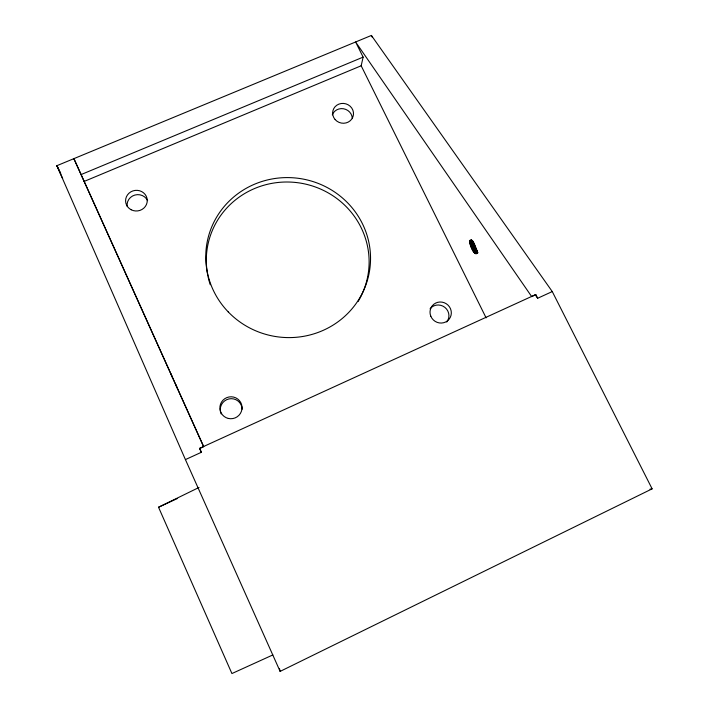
<?xml version="1.0" encoding="UTF-8"?>
<svg xmlns="http://www.w3.org/2000/svg" width="709" height="709" viewBox="0 0 709 709"><rect width="100%" height="100%" fill="white"/><g stroke="black" fill="none" stroke-linecap="round" stroke-linejoin="round"><path stroke-width="1.06" d="M469.642 241.414C472.265 236.319 477.051 249.683 476.882 252.271C474.17 257.19 469.535 244.02 469.642 241.414L472.141 240.298M486.108 317.862L361.173 65.777L363.132 57.119L355.617 41.982L531.706 296.619L535.8 294.554L537.661 298.259L552.267 291.567L652.12 488.847L280.126 671.396L185.421 459.6L56.88 165.693L371.392 35.45L552.267 291.567M272.85 654.939L231.923 673.55L158.532 507.236L199.025 487.455M158.532 507.236L177.569 498.427M185.421 459.6L201.365 452.298L199.583 448.354L535.8 294.554M199.663 448.513L203.651 446.697L73.896 158.648L203.625 446.537M472.743 250.41L476.076 248.921L477.015 250.33L473.683 251.828M473.213 251.154L476.545 249.665M474.153 252.413L477.485 250.915M474.596 252.9L477.095 251.784M475.021 253.29L477.529 252.174M475.42 253.574L477.928 252.448M475.783 253.733L477.449 252.989M476.102 253.778L477.769 253.033M469.766 240.466L471.441 239.722M469.677 240.892L471.343 240.147M469.668 242.026L472.167 240.909M469.757 242.726L473.089 241.237L476.076 248.921M469.907 243.488L473.24 242.008M470.111 244.313L473.444 242.824M470.377 245.181L473.701 243.692M470.679 246.067L474.011 244.578M471.033 246.971L474.356 245.482M471.423 247.875L474.746 246.386M471.839 248.762L475.172 247.273M472.283 249.612L475.615 248.123M81.074 174.582L363.132 57.119M84.167 181.424L361.173 65.777M649.976 489.183L652.12 488.847M535.366 294.944L537.661 298.259M60.752 173.377L56.88 165.693L62.658 178.455M371.392 35.45L372.314 37.311M170.718 373.554L172.411 377.294M177.161 387.841L175.477 384.11M199.583 448.354L201.365 452.298M279.443 668.445L280.126 671.396M207.843 275.641A81.482 79.018 9.7 0 1 301.121 183.223A81.482 79.018 9.7 0 1 358.107 301.511M210.272 284.752A81.482 79.018 9.7 0 1 208.056 276.67M127.203 206.443A10.715 10.218 -5.9 0 1 134.861 195.055A10.715 10.218 -5.9 0 1 147.614 200.682M332.291 114.849A10.351 9.784 14.6 0 1 343.519 108.761A10.351 9.784 14.6 0 1 352.293 118.208M221.181 413.932A10.954 10.839 -20.1 0 1 228.865 398.945A10.954 10.839 -20.1 0 1 242.15 409.217M430.097 308.734A10.644 10.298 34.3 0 1 444.871 307.378A10.644 10.298 34.3 0 1 446.732 322.019M228.263 311.933A82.466 79.931 9.8 0 0 367.102 281.278A82.466 79.931 9.8 0 0 269.074 179.572A82.466 79.931 9.8 0 0 228.263 311.933M131.174 209.758A10.848 10.334 -5.7 0 0 147.259 200.372A10.848 10.334 -5.7 0 0 130.837 191.855A10.848 10.334 -5.7 0 0 131.174 209.758M335.118 119.546A10.467 9.891 14.6 0 0 352.896 116.923A10.467 9.891 14.6 0 0 341.189 103.514A10.467 9.891 14.6 0 0 335.118 119.546M228.316 418.443A11.096 10.963 -19.5 0 0 241.601 404.626A11.096 10.963 -19.5 0 0 222.963 400.222A11.096 10.963 -19.5 0 0 228.316 418.443M430.806 316.214A10.768 10.413 34.2 0 0 449.098 319.236A10.768 10.413 34.2 0 0 442.115 302.149A10.768 10.413 34.2 0 0 430.806 316.214"/></g></svg>
